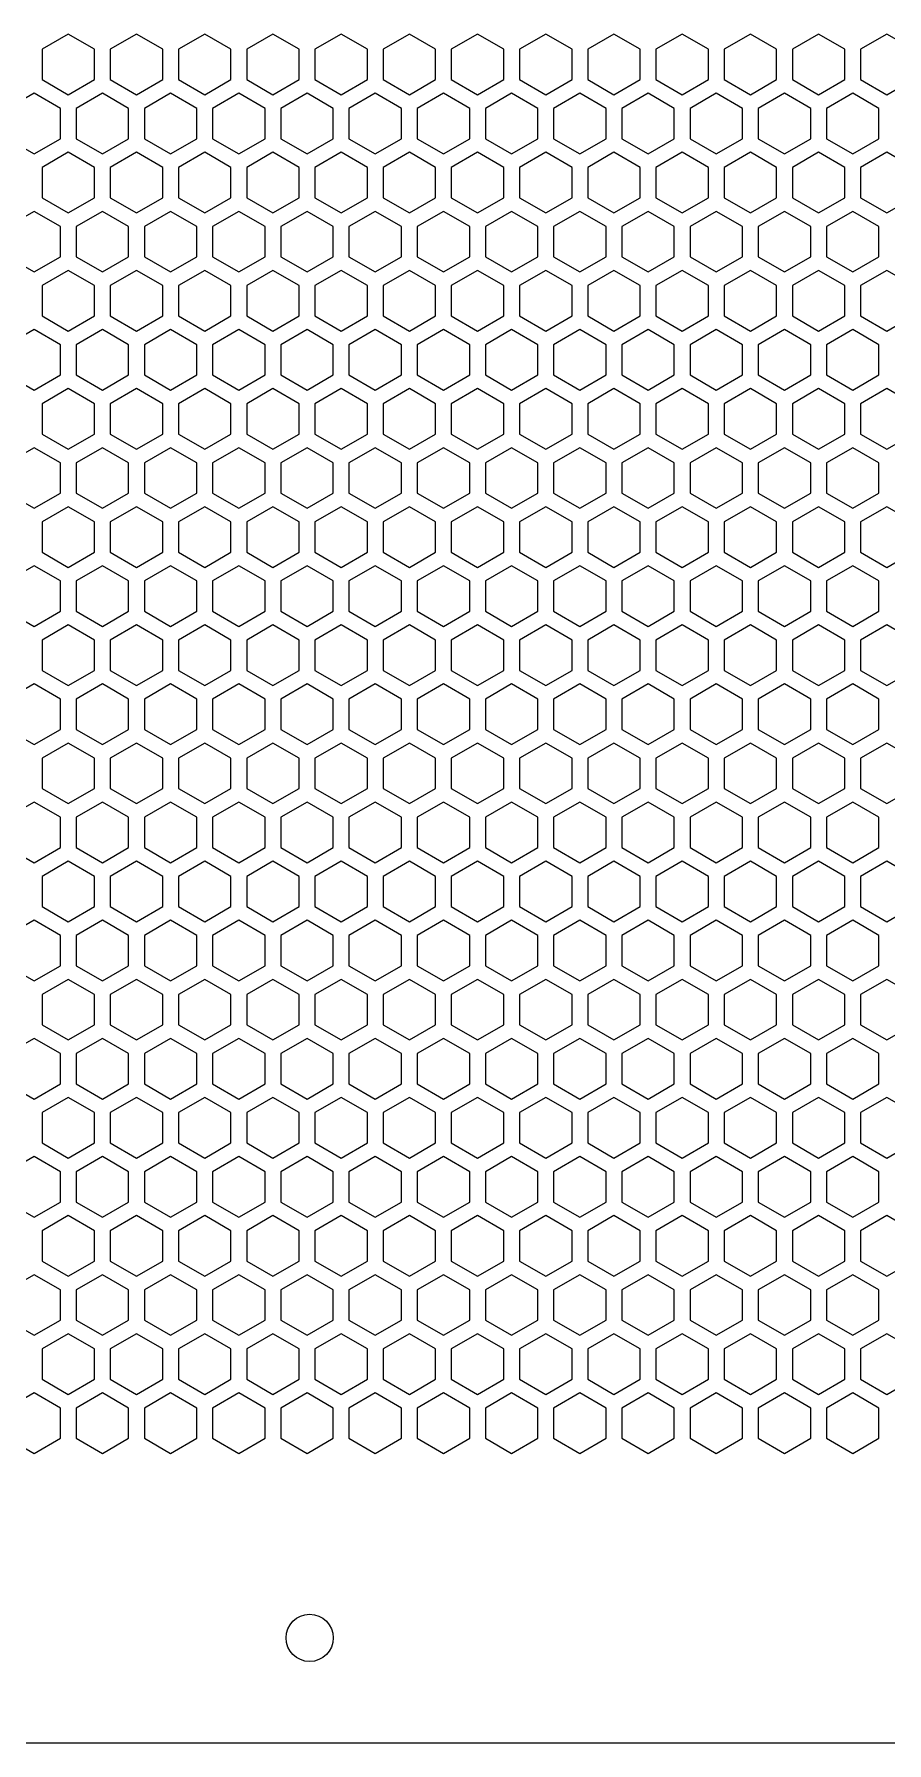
# Model space of a CAD drawing. Header units: millimetres. Extents: x 0 to 430, y 0 to 500.
# Drawn here: x 133.8 to 215, y 0 to 162.8 of the extents above; entities that cross this region are included whole.
import ezdxf

# ---------------------------------------------------------------- set-up
doc = ezdxf.new("R2010")
doc.units = ezdxf.units.MM
doc.layers.add('CUT', color=1, linetype='CONTINUOUS')

msp = doc.modelspace()

# ---------------------------------------------------------------- linework, layer by layer
at = {"layer": 'CUT'}
msp.add_line((0, 0), (430, 0), dxfattribs=at)
for points in [[(139.5, 161.3767), (137, 162.8201), (134.5, 161.3767), (134.5, 158.49), (137, 157.0466), (139.5, 158.49)], [(146, 161.3767), (143.5, 162.8201), (141, 161.3767), (141, 158.49), (143.5, 157.0466), (146, 158.49)], [(152.5, 161.3767), (150, 162.8201), (147.5, 161.3767), (147.5, 158.49), (150, 157.0466), (152.5, 158.49)], [(159, 161.3767), (156.5, 162.8201), (154, 161.3767), (154, 158.49), (156.5, 157.0466), (159, 158.49)], [(165.5, 161.3767), (163, 162.8201), (160.5, 161.3767), (160.5, 158.49), (163, 157.0466), (165.5, 158.49)], [(172, 161.3767), (169.5, 162.8201), (167, 161.3767), (167, 158.49), (169.5, 157.0466), (172, 158.49)], [(178.5, 161.3767), (176, 162.8201), (173.5, 161.3767), (173.5, 158.49), (176, 157.0466), (178.5, 158.49)], [(185, 161.3767), (182.5, 162.8201), (180, 161.3767), (180, 158.49), (182.5, 157.0466), (185, 158.49)], [(191.5, 161.3767), (189, 162.8201), (186.5, 161.3767), (186.5, 158.49), (189, 157.0466), (191.5, 158.49)], [(198, 161.3767), (195.5, 162.8201), (193, 161.3767), (193, 158.49), (195.5, 157.0466), (198, 158.49)], [(204.5, 161.3767), (202, 162.8201), (199.5, 161.3767), (199.5, 158.49), (202, 157.0466), (204.5, 158.49)], [(211, 161.3767), (208.5, 162.8201), (206, 161.3767), (206, 158.49), (208.5, 157.0466), (211, 158.49)], [(217.5, 161.3767), (215, 162.8201), (212.5, 161.3767), (212.5, 158.49), (215, 157.0466), (217.5, 158.49)], [(136.25, 155.7476), (133.75, 157.1909), (131.25, 155.7476), (131.25, 152.8608), (133.75, 151.4174), (136.25, 152.8608)], [(142.75, 155.7476), (140.25, 157.1909), (137.75, 155.7476), (137.75, 152.8608), (140.25, 151.4174), (142.75, 152.8608)], [(149.25, 155.7476), (146.75, 157.1909), (144.25, 155.7476), (144.25, 152.8608), (146.75, 151.4174), (149.25, 152.8608)], [(155.75, 155.7476), (153.25, 157.1909), (150.75, 155.7476), (150.75, 152.8608), (153.25, 151.4174), (155.75, 152.8608)], [(162.25, 155.7476), (159.75, 157.1909), (157.25, 155.7476), (157.25, 152.8608), (159.75, 151.4174), (162.25, 152.8608)], [(168.75, 155.7476), (166.25, 157.1909), (163.75, 155.7476), (163.75, 152.8608), (166.25, 151.4174), (168.75, 152.8608)], [(175.25, 155.7476), (172.75, 157.1909), (170.25, 155.7476), (170.25, 152.8608), (172.75, 151.4174), (175.25, 152.8608)], [(181.75, 155.7476), (179.25, 157.1909), (176.75, 155.7476), (176.75, 152.8608), (179.25, 151.4174), (181.75, 152.8608)], [(188.25, 155.7476), (185.75, 157.1909), (183.25, 155.7476), (183.25, 152.8608), (185.75, 151.4174), (188.25, 152.8608)], [(194.75, 155.7476), (192.25, 157.1909), (189.75, 155.7476), (189.75, 152.8608), (192.25, 151.4174), (194.75, 152.8608)], [(201.25, 155.7476), (198.75, 157.1909), (196.25, 155.7476), (196.25, 152.8608), (198.75, 151.4174), (201.25, 152.8608)], [(207.75, 155.7476), (205.25, 157.1909), (202.75, 155.7476), (202.75, 152.8608), (205.25, 151.4174), (207.75, 152.8608)], [(214.25, 155.7476), (211.75, 157.1909), (209.25, 155.7476), (209.25, 152.8608), (211.75, 151.4174), (214.25, 152.8608)], [(139.5, 150.1184), (137, 151.5618), (134.5, 150.1184), (134.5, 147.2317), (137, 145.7883), (139.5, 147.2317)], [(146, 150.1184), (143.5, 151.5618), (141, 150.1184), (141, 147.2317), (143.5, 145.7883), (146, 147.2317)], [(152.5, 150.1184), (150, 151.5618), (147.5, 150.1184), (147.5, 147.2317), (150, 145.7883), (152.5, 147.2317)], [(159, 150.1184), (156.5, 151.5618), (154, 150.1184), (154, 147.2317), (156.5, 145.7883), (159, 147.2317)], [(165.5, 150.1184), (163, 151.5618), (160.5, 150.1184), (160.5, 147.2317), (163, 145.7883), (165.5, 147.2317)], [(172, 150.1184), (169.5, 151.5618), (167, 150.1184), (167, 147.2317), (169.5, 145.7883), (172, 147.2317)], [(178.5, 150.1184), (176, 151.5618), (173.5, 150.1184), (173.5, 147.2317), (176, 145.7883), (178.5, 147.2317)], [(185, 150.1184), (182.5, 151.5618), (180, 150.1184), (180, 147.2317), (182.5, 145.7883), (185, 147.2317)], [(191.5, 150.1184), (189, 151.5618), (186.5, 150.1184), (186.5, 147.2317), (189, 145.7883), (191.5, 147.2317)], [(198, 150.1184), (195.5, 151.5618), (193, 150.1184), (193, 147.2317), (195.5, 145.7883), (198, 147.2317)], [(204.5, 150.1184), (202, 151.5618), (199.5, 150.1184), (199.5, 147.2317), (202, 145.7883), (204.5, 147.2317)], [(211, 150.1184), (208.5, 151.5618), (206, 150.1184), (206, 147.2317), (208.5, 145.7883), (211, 147.2317)], [(217.5, 150.1184), (215, 151.5618), (212.5, 150.1184), (212.5, 147.2317), (215, 145.7883), (217.5, 147.2317)], [(136.25, 144.4892), (133.75, 145.9326), (131.25, 144.4892), (131.25, 141.6025), (133.75, 140.1591), (136.25, 141.6025)], [(142.75, 144.4892), (140.25, 145.9326), (137.75, 144.4892), (137.75, 141.6025), (140.25, 140.1591), (142.75, 141.6025)], [(149.25, 144.4892), (146.75, 145.9326), (144.25, 144.4892), (144.25, 141.6025), (146.75, 140.1591), (149.25, 141.6025)], [(155.75, 144.4892), (153.25, 145.9326), (150.75, 144.4892), (150.75, 141.6025), (153.25, 140.1591), (155.75, 141.6025)], [(162.25, 144.4892), (159.75, 145.9326), (157.25, 144.4892), (157.25, 141.6025), (159.75, 140.1591), (162.25, 141.6025)], [(168.75, 144.4892), (166.25, 145.9326), (163.75, 144.4892), (163.75, 141.6025), (166.25, 140.1591), (168.75, 141.6025)], [(175.25, 144.4892), (172.75, 145.9326), (170.25, 144.4892), (170.25, 141.6025), (172.75, 140.1591), (175.25, 141.6025)], [(181.75, 144.4892), (179.25, 145.9326), (176.75, 144.4892), (176.75, 141.6025), (179.25, 140.1591), (181.75, 141.6025)], [(188.25, 144.4892), (185.75, 145.9326), (183.25, 144.4892), (183.25, 141.6025), (185.75, 140.1591), (188.25, 141.6025)], [(194.75, 144.4892), (192.25, 145.9326), (189.75, 144.4892), (189.75, 141.6025), (192.25, 140.1591), (194.75, 141.6025)], [(201.25, 144.4892), (198.75, 145.9326), (196.25, 144.4892), (196.25, 141.6025), (198.75, 140.1591), (201.25, 141.6025)], [(207.75, 144.4892), (205.25, 145.9326), (202.75, 144.4892), (202.75, 141.6025), (205.25, 140.1591), (207.75, 141.6025)], [(214.25, 144.4892), (211.75, 145.9326), (209.25, 144.4892), (209.25, 141.6025), (211.75, 140.1591), (214.25, 141.6025)], [(139.5, 138.8601), (137, 140.3034), (134.5, 138.8601), (134.5, 135.9733), (137, 134.5299), (139.5, 135.9733)], [(146, 138.8601), (143.5, 140.3034), (141, 138.8601), (141, 135.9733), (143.5, 134.5299), (146, 135.9733)], [(152.5, 138.8601), (150, 140.3034), (147.5, 138.8601), (147.5, 135.9733), (150, 134.5299), (152.5, 135.9733)], [(159, 138.8601), (156.5, 140.3034), (154, 138.8601), (154, 135.9733), (156.5, 134.5299), (159, 135.9733)], [(165.5, 138.8601), (163, 140.3034), (160.5, 138.8601), (160.5, 135.9733), (163, 134.5299), (165.5, 135.9733)], [(172, 138.8601), (169.5, 140.3034), (167, 138.8601), (167, 135.9733), (169.5, 134.5299), (172, 135.9733)], [(178.5, 138.8601), (176, 140.3034), (173.5, 138.8601), (173.5, 135.9733), (176, 134.5299), (178.5, 135.9733)], [(185, 138.8601), (182.5, 140.3034), (180, 138.8601), (180, 135.9733), (182.5, 134.5299), (185, 135.9733)], [(191.5, 138.8601), (189, 140.3034), (186.5, 138.8601), (186.5, 135.9733), (189, 134.5299), (191.5, 135.9733)], [(198, 138.8601), (195.5, 140.3034), (193, 138.8601), (193, 135.9733), (195.5, 134.5299), (198, 135.9733)], [(204.5, 138.8601), (202, 140.3034), (199.5, 138.8601), (199.5, 135.9733), (202, 134.5299), (204.5, 135.9733)], [(211, 138.8601), (208.5, 140.3034), (206, 138.8601), (206, 135.9733), (208.5, 134.5299), (211, 135.9733)], [(217.5, 138.8601), (215, 140.3034), (212.5, 138.8601), (212.5, 135.9733), (215, 134.5299), (217.5, 135.9733)], [(136.25, 133.2309), (133.75, 134.6743), (131.25, 133.2309), (131.25, 130.3442), (133.75, 128.9008), (136.25, 130.3442)], [(142.75, 133.2309), (140.25, 134.6743), (137.75, 133.2309), (137.75, 130.3442), (140.25, 128.9008), (142.75, 130.3442)], [(149.25, 133.2309), (146.75, 134.6743), (144.25, 133.2309), (144.25, 130.3442), (146.75, 128.9008), (149.25, 130.3442)], [(155.75, 133.2309), (153.25, 134.6743), (150.75, 133.2309), (150.75, 130.3442), (153.25, 128.9008), (155.75, 130.3442)], [(162.25, 133.2309), (159.75, 134.6743), (157.25, 133.2309), (157.25, 130.3442), (159.75, 128.9008), (162.25, 130.3442)], [(168.75, 133.2309), (166.25, 134.6743), (163.75, 133.2309), (163.75, 130.3442), (166.25, 128.9008), (168.75, 130.3442)], [(175.25, 133.2309), (172.75, 134.6743), (170.25, 133.2309), (170.25, 130.3442), (172.75, 128.9008), (175.25, 130.3442)], [(181.75, 133.2309), (179.25, 134.6743), (176.75, 133.2309), (176.75, 130.3442), (179.25, 128.9008), (181.75, 130.3442)], [(188.25, 133.2309), (185.75, 134.6743), (183.25, 133.2309), (183.25, 130.3442), (185.75, 128.9008), (188.25, 130.3442)], [(194.75, 133.2309), (192.25, 134.6743), (189.75, 133.2309), (189.75, 130.3442), (192.25, 128.9008), (194.75, 130.3442)], [(201.25, 133.2309), (198.75, 134.6743), (196.25, 133.2309), (196.25, 130.3442), (198.75, 128.9008), (201.25, 130.3442)], [(207.75, 133.2309), (205.25, 134.6743), (202.75, 133.2309), (202.75, 130.3442), (205.25, 128.9008), (207.75, 130.3442)], [(214.25, 133.2309), (211.75, 134.6743), (209.25, 133.2309), (209.25, 130.3442), (211.75, 128.9008), (214.25, 130.3442)], [(139.5, 127.6017), (137, 129.0451), (134.5, 127.6017), (134.5, 124.715), (137, 123.2716), (139.5, 124.715)], [(146, 127.6017), (143.5, 129.0451), (141, 127.6017), (141, 124.715), (143.5, 123.2716), (146, 124.715)], [(152.5, 127.6017), (150, 129.0451), (147.5, 127.6017), (147.5, 124.715), (150, 123.2716), (152.5, 124.715)], [(159, 127.6017), (156.5, 129.0451), (154, 127.6017), (154, 124.715), (156.5, 123.2716), (159, 124.715)], [(165.5, 127.6017), (163, 129.0451), (160.5, 127.6017), (160.5, 124.715), (163, 123.2716), (165.5, 124.715)], [(172, 127.6017), (169.5, 129.0451), (167, 127.6017), (167, 124.715), (169.5, 123.2716), (172, 124.715)], [(178.5, 127.6017), (176, 129.0451), (173.5, 127.6017), (173.5, 124.715), (176, 123.2716), (178.5, 124.715)], [(185, 127.6017), (182.5, 129.0451), (180, 127.6017), (180, 124.715), (182.5, 123.2716), (185, 124.715)], [(191.5, 127.6017), (189, 129.0451), (186.5, 127.6017), (186.5, 124.715), (189, 123.2716), (191.5, 124.715)], [(198, 127.6017), (195.5, 129.0451), (193, 127.6017), (193, 124.715), (195.5, 123.2716), (198, 124.715)], [(204.5, 127.6017), (202, 129.0451), (199.5, 127.6017), (199.5, 124.715), (202, 123.2716), (204.5, 124.715)], [(211, 127.6017), (208.5, 129.0451), (206, 127.6017), (206, 124.715), (208.5, 123.2716), (211, 124.715)], [(217.5, 127.6017), (215, 129.0451), (212.5, 127.6017), (212.5, 124.715), (215, 123.2716), (217.5, 124.715)], [(136.25, 121.9726), (133.75, 123.416), (131.25, 121.9726), (131.25, 119.0858), (133.75, 117.6425), (136.25, 119.0858)], [(142.75, 121.9726), (140.25, 123.416), (137.75, 121.9726), (137.75, 119.0858), (140.25, 117.6425), (142.75, 119.0858)], [(149.25, 121.9726), (146.75, 123.416), (144.25, 121.9726), (144.25, 119.0858), (146.75, 117.6425), (149.25, 119.0858)], [(155.75, 121.9726), (153.25, 123.416), (150.75, 121.9726), (150.75, 119.0858), (153.25, 117.6425), (155.75, 119.0858)], [(162.25, 121.9726), (159.75, 123.416), (157.25, 121.9726), (157.25, 119.0858), (159.75, 117.6425), (162.25, 119.0858)], [(168.75, 121.9726), (166.25, 123.416), (163.75, 121.9726), (163.75, 119.0858), (166.25, 117.6425), (168.75, 119.0858)], [(175.25, 121.9726), (172.75, 123.416), (170.25, 121.9726), (170.25, 119.0858), (172.75, 117.6425), (175.25, 119.0858)], [(181.75, 121.9726), (179.25, 123.416), (176.75, 121.9726), (176.75, 119.0858), (179.25, 117.6425), (181.75, 119.0858)], [(188.25, 121.9726), (185.75, 123.416), (183.25, 121.9726), (183.25, 119.0858), (185.75, 117.6425), (188.25, 119.0858)], [(194.75, 121.9726), (192.25, 123.416), (189.75, 121.9726), (189.75, 119.0858), (192.25, 117.6425), (194.75, 119.0858)], [(201.25, 121.9726), (198.75, 123.416), (196.25, 121.9726), (196.25, 119.0858), (198.75, 117.6425), (201.25, 119.0858)], [(207.75, 121.9726), (205.25, 123.416), (202.75, 121.9726), (202.75, 119.0858), (205.25, 117.6425), (207.75, 119.0858)], [(214.25, 121.9726), (211.75, 123.416), (209.25, 121.9726), (209.25, 119.0858), (211.75, 117.6425), (214.25, 119.0858)], [(139.5, 116.3434), (137, 117.7868), (134.5, 116.3434), (134.5, 113.4567), (137, 112.0133), (139.5, 113.4567)], [(146, 116.3434), (143.5, 117.7868), (141, 116.3434), (141, 113.4567), (143.5, 112.0133), (146, 113.4567)], [(152.5, 116.3434), (150, 117.7868), (147.5, 116.3434), (147.5, 113.4567), (150, 112.0133), (152.5, 113.4567)], [(159, 116.3434), (156.5, 117.7868), (154, 116.3434), (154, 113.4567), (156.5, 112.0133), (159, 113.4567)], [(165.5, 116.3434), (163, 117.7868), (160.5, 116.3434), (160.5, 113.4567), (163, 112.0133), (165.5, 113.4567)], [(172, 116.3434), (169.5, 117.7868), (167, 116.3434), (167, 113.4567), (169.5, 112.0133), (172, 113.4567)], [(178.5, 116.3434), (176, 117.7868), (173.5, 116.3434), (173.5, 113.4567), (176, 112.0133), (178.5, 113.4567)], [(185, 116.3434), (182.5, 117.7868), (180, 116.3434), (180, 113.4567), (182.5, 112.0133), (185, 113.4567)], [(191.5, 116.3434), (189, 117.7868), (186.5, 116.3434), (186.5, 113.4567), (189, 112.0133), (191.5, 113.4567)], [(198, 116.3434), (195.5, 117.7868), (193, 116.3434), (193, 113.4567), (195.5, 112.0133), (198, 113.4567)], [(204.5, 116.3434), (202, 117.7868), (199.5, 116.3434), (199.5, 113.4567), (202, 112.0133), (204.5, 113.4567)], [(211, 116.3434), (208.5, 117.7868), (206, 116.3434), (206, 113.4567), (208.5, 112.0133), (211, 113.4567)], [(217.5, 116.3434), (215, 117.7868), (212.5, 116.3434), (212.5, 113.4567), (215, 112.0133), (217.5, 113.4567)], [(136.25, 110.7142), (133.75, 112.1576), (131.25, 110.7142), (131.25, 107.8275), (133.75, 106.3841), (136.25, 107.8275)], [(142.75, 110.7142), (140.25, 112.1576), (137.75, 110.7142), (137.75, 107.8275), (140.25, 106.3841), (142.75, 107.8275)], [(149.25, 110.7142), (146.75, 112.1576), (144.25, 110.7142), (144.25, 107.8275), (146.75, 106.3841), (149.25, 107.8275)], [(155.75, 110.7142), (153.25, 112.1576), (150.75, 110.7142), (150.75, 107.8275), (153.25, 106.3841), (155.75, 107.8275)], [(162.25, 110.7142), (159.75, 112.1576), (157.25, 110.7142), (157.25, 107.8275), (159.75, 106.3841), (162.25, 107.8275)], [(168.75, 110.7142), (166.25, 112.1576), (163.75, 110.7142), (163.75, 107.8275), (166.25, 106.3841), (168.75, 107.8275)], [(175.25, 110.7142), (172.75, 112.1576), (170.25, 110.7142), (170.25, 107.8275), (172.75, 106.3841), (175.25, 107.8275)], [(181.75, 110.7142), (179.25, 112.1576), (176.75, 110.7142), (176.75, 107.8275), (179.25, 106.3841), (181.75, 107.8275)], [(188.25, 110.7142), (185.75, 112.1576), (183.25, 110.7142), (183.25, 107.8275), (185.75, 106.3841), (188.25, 107.8275)], [(194.75, 110.7142), (192.25, 112.1576), (189.75, 110.7142), (189.75, 107.8275), (192.25, 106.3841), (194.75, 107.8275)], [(201.25, 110.7142), (198.75, 112.1576), (196.25, 110.7142), (196.25, 107.8275), (198.75, 106.3841), (201.25, 107.8275)], [(207.75, 110.7142), (205.25, 112.1576), (202.75, 110.7142), (202.75, 107.8275), (205.25, 106.3841), (207.75, 107.8275)], [(214.25, 110.7142), (211.75, 112.1576), (209.25, 110.7142), (209.25, 107.8275), (211.75, 106.3841), (214.25, 107.8275)], [(139.5, 105.0851), (137, 106.5285), (134.5, 105.0851), (134.5, 102.1983), (137, 100.755), (139.5, 102.1983)], [(146, 105.0851), (143.5, 106.5285), (141, 105.0851), (141, 102.1983), (143.5, 100.755), (146, 102.1983)], [(152.5, 105.0851), (150, 106.5285), (147.5, 105.0851), (147.5, 102.1983), (150, 100.755), (152.5, 102.1983)], [(159, 105.0851), (156.5, 106.5285), (154, 105.0851), (154, 102.1983), (156.5, 100.755), (159, 102.1983)], [(165.5, 105.0851), (163, 106.5285), (160.5, 105.0851), (160.5, 102.1983), (163, 100.755), (165.5, 102.1983)], [(172, 105.0851), (169.5, 106.5285), (167, 105.0851), (167, 102.1983), (169.5, 100.755), (172, 102.1983)], [(178.5, 105.0851), (176, 106.5285), (173.5, 105.0851), (173.5, 102.1983), (176, 100.755), (178.5, 102.1983)], [(185, 105.0851), (182.5, 106.5285), (180, 105.0851), (180, 102.1983), (182.5, 100.755), (185, 102.1983)], [(191.5, 105.0851), (189, 106.5285), (186.5, 105.0851), (186.5, 102.1983), (189, 100.755), (191.5, 102.1983)], [(198, 105.0851), (195.5, 106.5285), (193, 105.0851), (193, 102.1983), (195.5, 100.755), (198, 102.1983)], [(204.5, 105.0851), (202, 106.5285), (199.5, 105.0851), (199.5, 102.1983), (202, 100.755), (204.5, 102.1983)], [(211, 105.0851), (208.5, 106.5285), (206, 105.0851), (206, 102.1983), (208.5, 100.755), (211, 102.1983)], [(217.5, 105.0851), (215, 106.5285), (212.5, 105.0851), (212.5, 102.1983), (215, 100.755), (217.5, 102.1983)], [(136.25, 99.4559), (133.75, 100.8993), (131.25, 99.4559), (131.25, 96.5692), (133.75, 95.1258), (136.25, 96.5692)], [(142.75, 99.4559), (140.25, 100.8993), (137.75, 99.4559), (137.75, 96.5692), (140.25, 95.1258), (142.75, 96.5692)], [(149.25, 99.4559), (146.75, 100.8993), (144.25, 99.4559), (144.25, 96.5692), (146.75, 95.1258), (149.25, 96.5692)], [(155.75, 99.4559), (153.25, 100.8993), (150.75, 99.4559), (150.75, 96.5692), (153.25, 95.1258), (155.75, 96.5692)], [(162.25, 99.4559), (159.75, 100.8993), (157.25, 99.4559), (157.25, 96.5692), (159.75, 95.1258), (162.25, 96.5692)], [(168.75, 99.4559), (166.25, 100.8993), (163.75, 99.4559), (163.75, 96.5692), (166.25, 95.1258), (168.75, 96.5692)], [(175.25, 99.4559), (172.75, 100.8993), (170.25, 99.4559), (170.25, 96.5692), (172.75, 95.1258), (175.25, 96.5692)], [(181.75, 99.4559), (179.25, 100.8993), (176.75, 99.4559), (176.75, 96.5692), (179.25, 95.1258), (181.75, 96.5692)], [(188.25, 99.4559), (185.75, 100.8993), (183.25, 99.4559), (183.25, 96.5692), (185.75, 95.1258), (188.25, 96.5692)], [(194.75, 99.4559), (192.25, 100.8993), (189.75, 99.4559), (189.75, 96.5692), (192.25, 95.1258), (194.75, 96.5692)], [(201.25, 99.4559), (198.75, 100.8993), (196.25, 99.4559), (196.25, 96.5692), (198.75, 95.1258), (201.25, 96.5692)], [(207.75, 99.4559), (205.25, 100.8993), (202.75, 99.4559), (202.75, 96.5692), (205.25, 95.1258), (207.75, 96.5692)], [(214.25, 99.4559), (211.75, 100.8993), (209.25, 99.4559), (209.25, 96.5692), (211.75, 95.1258), (214.25, 96.5692)], [(139.5, 93.8268), (137, 95.2701), (134.5, 93.8268), (134.5, 90.94), (137, 89.4966), (139.5, 90.94)], [(146, 93.8268), (143.5, 95.2701), (141, 93.8268), (141, 90.94), (143.5, 89.4966), (146, 90.94)], [(152.5, 93.8268), (150, 95.2701), (147.5, 93.8268), (147.5, 90.94), (150, 89.4966), (152.5, 90.94)], [(159, 93.8268), (156.5, 95.2701), (154, 93.8268), (154, 90.94), (156.5, 89.4966), (159, 90.94)], [(165.5, 93.8268), (163, 95.2701), (160.5, 93.8268), (160.5, 90.94), (163, 89.4966), (165.5, 90.94)], [(172, 93.8268), (169.5, 95.2701), (167, 93.8268), (167, 90.94), (169.5, 89.4966), (172, 90.94)], [(178.5, 93.8268), (176, 95.2701), (173.5, 93.8268), (173.5, 90.94), (176, 89.4966), (178.5, 90.94)], [(185, 93.8268), (182.5, 95.2701), (180, 93.8268), (180, 90.94), (182.5, 89.4966), (185, 90.94)], [(191.5, 93.8268), (189, 95.2701), (186.5, 93.8268), (186.5, 90.94), (189, 89.4966), (191.5, 90.94)], [(198, 93.8268), (195.5, 95.2701), (193, 93.8268), (193, 90.94), (195.5, 89.4966), (198, 90.94)], [(204.5, 93.8268), (202, 95.2701), (199.5, 93.8268), (199.5, 90.94), (202, 89.4966), (204.5, 90.94)], [(211, 93.8268), (208.5, 95.2701), (206, 93.8268), (206, 90.94), (208.5, 89.4966), (211, 90.94)], [(217.5, 93.8268), (215, 95.2701), (212.5, 93.8268), (212.5, 90.94), (215, 89.4966), (217.5, 90.94)], [(136.25, 88.1976), (133.75, 89.641), (131.25, 88.1976), (131.25, 85.3108), (133.75, 83.8675), (136.25, 85.3108)], [(142.75, 88.1976), (140.25, 89.641), (137.75, 88.1976), (137.75, 85.3108), (140.25, 83.8675), (142.75, 85.3108)], [(149.25, 88.1976), (146.75, 89.641), (144.25, 88.1976), (144.25, 85.3108), (146.75, 83.8675), (149.25, 85.3108)], [(155.75, 88.1976), (153.25, 89.641), (150.75, 88.1976), (150.75, 85.3108), (153.25, 83.8675), (155.75, 85.3108)], [(162.25, 88.1976), (159.75, 89.641), (157.25, 88.1976), (157.25, 85.3108), (159.75, 83.8675), (162.25, 85.3108)], [(168.75, 88.1976), (166.25, 89.641), (163.75, 88.1976), (163.75, 85.3108), (166.25, 83.8675), (168.75, 85.3108)], [(175.25, 88.1976), (172.75, 89.641), (170.25, 88.1976), (170.25, 85.3108), (172.75, 83.8675), (175.25, 85.3108)], [(181.75, 88.1976), (179.25, 89.641), (176.75, 88.1976), (176.75, 85.3108), (179.25, 83.8675), (181.75, 85.3108)], [(188.25, 88.1976), (185.75, 89.641), (183.25, 88.1976), (183.25, 85.3108), (185.75, 83.8675), (188.25, 85.3108)], [(194.75, 88.1976), (192.25, 89.641), (189.75, 88.1976), (189.75, 85.3108), (192.25, 83.8675), (194.75, 85.3108)], [(201.25, 88.1976), (198.75, 89.641), (196.25, 88.1976), (196.25, 85.3108), (198.75, 83.8675), (201.25, 85.3108)], [(207.75, 88.1976), (205.25, 89.641), (202.75, 88.1976), (202.75, 85.3108), (205.25, 83.8675), (207.75, 85.3108)], [(214.25, 88.1976), (211.75, 89.641), (209.25, 88.1976), (209.25, 85.3108), (211.75, 83.8675), (214.25, 85.3108)], [(139.5, 82.5684), (137, 84.0118), (134.5, 82.5684), (134.5, 79.6817), (137, 78.2383), (139.5, 79.6817)], [(146, 82.5684), (143.5, 84.0118), (141, 82.5684), (141, 79.6817), (143.5, 78.2383), (146, 79.6817)], [(152.5, 82.5684), (150, 84.0118), (147.5, 82.5684), (147.5, 79.6817), (150, 78.2383), (152.5, 79.6817)], [(159, 82.5684), (156.5, 84.0118), (154, 82.5684), (154, 79.6817), (156.5, 78.2383), (159, 79.6817)], [(165.5, 82.5684), (163, 84.0118), (160.5, 82.5684), (160.5, 79.6817), (163, 78.2383), (165.5, 79.6817)], [(172, 82.5684), (169.5, 84.0118), (167, 82.5684), (167, 79.6817), (169.5, 78.2383), (172, 79.6817)], [(178.5, 82.5684), (176, 84.0118), (173.5, 82.5684), (173.5, 79.6817), (176, 78.2383), (178.5, 79.6817)], [(185, 82.5684), (182.5, 84.0118), (180, 82.5684), (180, 79.6817), (182.5, 78.2383), (185, 79.6817)], [(191.5, 82.5684), (189, 84.0118), (186.5, 82.5684), (186.5, 79.6817), (189, 78.2383), (191.5, 79.6817)], [(198, 82.5684), (195.5, 84.0118), (193, 82.5684), (193, 79.6817), (195.5, 78.2383), (198, 79.6817)], [(204.5, 82.5684), (202, 84.0118), (199.5, 82.5684), (199.5, 79.6817), (202, 78.2383), (204.5, 79.6817)], [(211, 82.5684), (208.5, 84.0118), (206, 82.5684), (206, 79.6817), (208.5, 78.2383), (211, 79.6817)], [(217.5, 82.5684), (215, 84.0118), (212.5, 82.5684), (212.5, 79.6817), (215, 78.2383), (217.5, 79.6817)], [(136.25, 76.9393), (133.75, 78.3826), (131.25, 76.9393), (131.25, 74.0525), (133.75, 72.6091), (136.25, 74.0525)], [(142.75, 76.9393), (140.25, 78.3826), (137.75, 76.9393), (137.75, 74.0525), (140.25, 72.6091), (142.75, 74.0525)], [(149.25, 76.9393), (146.75, 78.3826), (144.25, 76.9393), (144.25, 74.0525), (146.75, 72.6091), (149.25, 74.0525)], [(155.75, 76.9393), (153.25, 78.3826), (150.75, 76.9393), (150.75, 74.0525), (153.25, 72.6091), (155.75, 74.0525)], [(162.25, 76.9393), (159.75, 78.3826), (157.25, 76.9393), (157.25, 74.0525), (159.75, 72.6091), (162.25, 74.0525)], [(168.75, 76.9393), (166.25, 78.3826), (163.75, 76.9393), (163.75, 74.0525), (166.25, 72.6091), (168.75, 74.0525)], [(175.25, 76.9393), (172.75, 78.3826), (170.25, 76.9393), (170.25, 74.0525), (172.75, 72.6091), (175.25, 74.0525)], [(181.75, 76.9393), (179.25, 78.3826), (176.75, 76.9393), (176.75, 74.0525), (179.25, 72.6091), (181.75, 74.0525)], [(188.25, 76.9393), (185.75, 78.3826), (183.25, 76.9393), (183.25, 74.0525), (185.75, 72.6091), (188.25, 74.0525)], [(194.75, 76.9393), (192.25, 78.3826), (189.75, 76.9393), (189.75, 74.0525), (192.25, 72.6091), (194.75, 74.0525)], [(201.25, 76.9393), (198.75, 78.3826), (196.25, 76.9393), (196.25, 74.0525), (198.75, 72.6091), (201.25, 74.0525)], [(207.75, 76.9393), (205.25, 78.3826), (202.75, 76.9393), (202.75, 74.0525), (205.25, 72.6091), (207.75, 74.0525)], [(214.25, 76.9393), (211.75, 78.3826), (209.25, 76.9393), (209.25, 74.0525), (211.75, 72.6091), (214.25, 74.0525)], [(139.5, 71.3101), (137, 72.7535), (134.5, 71.3101), (134.5, 68.4233), (137, 66.98), (139.5, 68.4233)], [(146, 71.3101), (143.5, 72.7535), (141, 71.3101), (141, 68.4233), (143.5, 66.98), (146, 68.4233)], [(152.5, 71.3101), (150, 72.7535), (147.5, 71.3101), (147.5, 68.4233), (150, 66.98), (152.5, 68.4233)], [(159, 71.3101), (156.5, 72.7535), (154, 71.3101), (154, 68.4233), (156.5, 66.98), (159, 68.4233)], [(165.5, 71.3101), (163, 72.7535), (160.5, 71.3101), (160.5, 68.4233), (163, 66.98), (165.5, 68.4233)], [(172, 71.3101), (169.5, 72.7535), (167, 71.3101), (167, 68.4233), (169.5, 66.98), (172, 68.4233)], [(178.5, 71.3101), (176, 72.7535), (173.5, 71.3101), (173.5, 68.4233), (176, 66.98), (178.5, 68.4233)], [(185, 71.3101), (182.5, 72.7535), (180, 71.3101), (180, 68.4233), (182.5, 66.98), (185, 68.4233)], [(191.5, 71.3101), (189, 72.7535), (186.5, 71.3101), (186.5, 68.4233), (189, 66.98), (191.5, 68.4233)], [(198, 71.3101), (195.5, 72.7535), (193, 71.3101), (193, 68.4233), (195.5, 66.98), (198, 68.4233)], [(204.5, 71.3101), (202, 72.7535), (199.5, 71.3101), (199.5, 68.4233), (202, 66.98), (204.5, 68.4233)], [(211, 71.3101), (208.5, 72.7535), (206, 71.3101), (206, 68.4233), (208.5, 66.98), (211, 68.4233)], [(217.5, 71.3101), (215, 72.7535), (212.5, 71.3101), (212.5, 68.4233), (215, 66.98), (217.5, 68.4233)], [(136.25, 65.6809), (133.75, 67.1243), (131.25, 65.6809), (131.25, 62.7942), (133.75, 61.3508), (136.25, 62.7942)], [(142.75, 65.6809), (140.25, 67.1243), (137.75, 65.6809), (137.75, 62.7942), (140.25, 61.3508), (142.75, 62.7942)], [(149.25, 65.6809), (146.75, 67.1243), (144.25, 65.6809), (144.25, 62.7942), (146.75, 61.3508), (149.25, 62.7942)], [(155.75, 65.6809), (153.25, 67.1243), (150.75, 65.6809), (150.75, 62.7942), (153.25, 61.3508), (155.75, 62.7942)], [(162.25, 65.6809), (159.75, 67.1243), (157.25, 65.6809), (157.25, 62.7942), (159.75, 61.3508), (162.25, 62.7942)], [(168.75, 65.6809), (166.25, 67.1243), (163.75, 65.6809), (163.75, 62.7942), (166.25, 61.3508), (168.75, 62.7942)], [(175.25, 65.6809), (172.75, 67.1243), (170.25, 65.6809), (170.25, 62.7942), (172.75, 61.3508), (175.25, 62.7942)], [(181.75, 65.6809), (179.25, 67.1243), (176.75, 65.6809), (176.75, 62.7942), (179.25, 61.3508), (181.75, 62.7942)], [(188.25, 65.6809), (185.75, 67.1243), (183.25, 65.6809), (183.25, 62.7942), (185.75, 61.3508), (188.25, 62.7942)], [(194.75, 65.6809), (192.25, 67.1243), (189.75, 65.6809), (189.75, 62.7942), (192.25, 61.3508), (194.75, 62.7942)], [(201.25, 65.6809), (198.75, 67.1243), (196.25, 65.6809), (196.25, 62.7942), (198.75, 61.3508), (201.25, 62.7942)], [(207.75, 65.6809), (205.25, 67.1243), (202.75, 65.6809), (202.75, 62.7942), (205.25, 61.3508), (207.75, 62.7942)], [(214.25, 65.6809), (211.75, 67.1243), (209.25, 65.6809), (209.25, 62.7942), (211.75, 61.3508), (214.25, 62.7942)], [(139.5, 60.0518), (137, 61.4951), (134.5, 60.0518), (134.5, 57.165), (137, 55.7216), (139.5, 57.165)], [(146, 60.0518), (143.5, 61.4951), (141, 60.0518), (141, 57.165), (143.5, 55.7216), (146, 57.165)], [(152.5, 60.0518), (150, 61.4951), (147.5, 60.0518), (147.5, 57.165), (150, 55.7216), (152.5, 57.165)], [(159, 60.0518), (156.5, 61.4951), (154, 60.0518), (154, 57.165), (156.5, 55.7216), (159, 57.165)], [(165.5, 60.0518), (163, 61.4951), (160.5, 60.0518), (160.5, 57.165), (163, 55.7216), (165.5, 57.165)], [(172, 60.0518), (169.5, 61.4951), (167, 60.0518), (167, 57.165), (169.5, 55.7216), (172, 57.165)], [(178.5, 60.0518), (176, 61.4951), (173.5, 60.0518), (173.5, 57.165), (176, 55.7216), (178.5, 57.165)], [(185, 60.0518), (182.5, 61.4951), (180, 60.0518), (180, 57.165), (182.5, 55.7216), (185, 57.165)], [(191.5, 60.0518), (189, 61.4951), (186.5, 60.0518), (186.5, 57.165), (189, 55.7216), (191.5, 57.165)], [(198, 60.0518), (195.5, 61.4951), (193, 60.0518), (193, 57.165), (195.5, 55.7216), (198, 57.165)], [(204.5, 60.0518), (202, 61.4951), (199.5, 60.0518), (199.5, 57.165), (202, 55.7216), (204.5, 57.165)], [(211, 60.0518), (208.5, 61.4951), (206, 60.0518), (206, 57.165), (208.5, 55.7216), (211, 57.165)], [(217.5, 60.0518), (215, 61.4951), (212.5, 60.0518), (212.5, 57.165), (215, 55.7216), (217.5, 57.165)], [(136.25, 54.4226), (133.75, 55.866), (131.25, 54.4226), (131.25, 51.5358), (133.75, 50.0925), (136.25, 51.5358)], [(142.75, 54.4226), (140.25, 55.866), (137.75, 54.4226), (137.75, 51.5358), (140.25, 50.0925), (142.75, 51.5358)], [(149.25, 54.4226), (146.75, 55.866), (144.25, 54.4226), (144.25, 51.5358), (146.75, 50.0925), (149.25, 51.5358)], [(155.75, 54.4226), (153.25, 55.866), (150.75, 54.4226), (150.75, 51.5358), (153.25, 50.0925), (155.75, 51.5358)], [(162.25, 54.4226), (159.75, 55.866), (157.25, 54.4226), (157.25, 51.5358), (159.75, 50.0925), (162.25, 51.5358)], [(168.75, 54.4226), (166.25, 55.866), (163.75, 54.4226), (163.75, 51.5358), (166.25, 50.0925), (168.75, 51.5358)], [(175.25, 54.4226), (172.75, 55.866), (170.25, 54.4226), (170.25, 51.5358), (172.75, 50.0925), (175.25, 51.5358)], [(181.75, 54.4226), (179.25, 55.866), (176.75, 54.4226), (176.75, 51.5358), (179.25, 50.0925), (181.75, 51.5358)], [(188.25, 54.4226), (185.75, 55.866), (183.25, 54.4226), (183.25, 51.5358), (185.75, 50.0925), (188.25, 51.5358)], [(194.75, 54.4226), (192.25, 55.866), (189.75, 54.4226), (189.75, 51.5358), (192.25, 50.0925), (194.75, 51.5358)], [(201.25, 54.4226), (198.75, 55.866), (196.25, 54.4226), (196.25, 51.5358), (198.75, 50.0925), (201.25, 51.5358)], [(207.75, 54.4226), (205.25, 55.866), (202.75, 54.4226), (202.75, 51.5358), (205.25, 50.0925), (207.75, 51.5358)], [(214.25, 54.4226), (211.75, 55.866), (209.25, 54.4226), (209.25, 51.5358), (211.75, 50.0925), (214.25, 51.5358)], [(139.5, 48.7934), (137, 50.2368), (134.5, 48.7934), (134.5, 45.9067), (137, 44.4633), (139.5, 45.9067)], [(146, 48.7934), (143.5, 50.2368), (141, 48.7934), (141, 45.9067), (143.5, 44.4633), (146, 45.9067)], [(152.5, 48.7934), (150, 50.2368), (147.5, 48.7934), (147.5, 45.9067), (150, 44.4633), (152.5, 45.9067)], [(159, 48.7934), (156.5, 50.2368), (154, 48.7934), (154, 45.9067), (156.5, 44.4633), (159, 45.9067)], [(165.5, 48.7934), (163, 50.2368), (160.5, 48.7934), (160.5, 45.9067), (163, 44.4633), (165.5, 45.9067)], [(172, 48.7934), (169.5, 50.2368), (167, 48.7934), (167, 45.9067), (169.5, 44.4633), (172, 45.9067)], [(178.5, 48.7934), (176, 50.2368), (173.5, 48.7934), (173.5, 45.9067), (176, 44.4633), (178.5, 45.9067)], [(185, 48.7934), (182.5, 50.2368), (180, 48.7934), (180, 45.9067), (182.5, 44.4633), (185, 45.9067)], [(191.5, 48.7934), (189, 50.2368), (186.5, 48.7934), (186.5, 45.9067), (189, 44.4633), (191.5, 45.9067)], [(198, 48.7934), (195.5, 50.2368), (193, 48.7934), (193, 45.9067), (195.5, 44.4633), (198, 45.9067)], [(204.5, 48.7934), (202, 50.2368), (199.5, 48.7934), (199.5, 45.9067), (202, 44.4633), (204.5, 45.9067)], [(211, 48.7934), (208.5, 50.2368), (206, 48.7934), (206, 45.9067), (208.5, 44.4633), (211, 45.9067)], [(217.5, 48.7934), (215, 50.2368), (212.5, 48.7934), (212.5, 45.9067), (215, 44.4633), (217.5, 45.9067)], [(136.25, 43.1643), (133.75, 44.6076), (131.25, 43.1643), (131.25, 40.2775), (133.75, 38.8341), (136.25, 40.2775)], [(142.75, 43.1643), (140.25, 44.6076), (137.75, 43.1643), (137.75, 40.2775), (140.25, 38.8341), (142.75, 40.2775)], [(149.25, 43.1643), (146.75, 44.6076), (144.25, 43.1643), (144.25, 40.2775), (146.75, 38.8341), (149.25, 40.2775)], [(155.75, 43.1643), (153.25, 44.6076), (150.75, 43.1643), (150.75, 40.2775), (153.25, 38.8341), (155.75, 40.2775)], [(162.25, 43.1643), (159.75, 44.6076), (157.25, 43.1643), (157.25, 40.2775), (159.75, 38.8341), (162.25, 40.2775)], [(168.75, 43.1643), (166.25, 44.6076), (163.75, 43.1643), (163.75, 40.2775), (166.25, 38.8341), (168.75, 40.2775)], [(175.25, 43.1643), (172.75, 44.6076), (170.25, 43.1643), (170.25, 40.2775), (172.75, 38.8341), (175.25, 40.2775)], [(181.75, 43.1643), (179.25, 44.6076), (176.75, 43.1643), (176.75, 40.2775), (179.25, 38.8341), (181.75, 40.2775)], [(188.25, 43.1643), (185.75, 44.6076), (183.25, 43.1643), (183.25, 40.2775), (185.75, 38.8341), (188.25, 40.2775)], [(194.75, 43.1643), (192.25, 44.6076), (189.75, 43.1643), (189.75, 40.2775), (192.25, 38.8341), (194.75, 40.2775)], [(201.25, 43.1643), (198.75, 44.6076), (196.25, 43.1643), (196.25, 40.2775), (198.75, 38.8341), (201.25, 40.2775)], [(207.75, 43.1643), (205.25, 44.6076), (202.75, 43.1643), (202.75, 40.2775), (205.25, 38.8341), (207.75, 40.2775)], [(214.25, 43.1643), (211.75, 44.6076), (209.25, 43.1643), (209.25, 40.2775), (211.75, 38.8341), (214.25, 40.2775)], [(139.5, 37.5351), (137, 38.9785), (134.5, 37.5351), (134.5, 34.6483), (137, 33.205), (139.5, 34.6483)], [(146, 37.5351), (143.5, 38.9785), (141, 37.5351), (141, 34.6483), (143.5, 33.205), (146, 34.6483)], [(152.5, 37.5351), (150, 38.9785), (147.5, 37.5351), (147.5, 34.6483), (150, 33.205), (152.5, 34.6483)], [(159, 37.5351), (156.5, 38.9785), (154, 37.5351), (154, 34.6483), (156.5, 33.205), (159, 34.6483)], [(165.5, 37.5351), (163, 38.9785), (160.5, 37.5351), (160.5, 34.6483), (163, 33.205), (165.5, 34.6483)], [(172, 37.5351), (169.5, 38.9785), (167, 37.5351), (167, 34.6483), (169.5, 33.205), (172, 34.6483)], [(178.5, 37.5351), (176, 38.9785), (173.5, 37.5351), (173.5, 34.6483), (176, 33.205), (178.5, 34.6483)], [(185, 37.5351), (182.5, 38.9785), (180, 37.5351), (180, 34.6483), (182.5, 33.205), (185, 34.6483)], [(191.5, 37.5351), (189, 38.9785), (186.5, 37.5351), (186.5, 34.6483), (189, 33.205), (191.5, 34.6483)], [(198, 37.5351), (195.5, 38.9785), (193, 37.5351), (193, 34.6483), (195.5, 33.205), (198, 34.6483)], [(204.5, 37.5351), (202, 38.9785), (199.5, 37.5351), (199.5, 34.6483), (202, 33.205), (204.5, 34.6483)], [(211, 37.5351), (208.5, 38.9785), (206, 37.5351), (206, 34.6483), (208.5, 33.205), (211, 34.6483)], [(217.5, 37.5351), (215, 38.9785), (212.5, 37.5351), (212.5, 34.6483), (215, 33.205), (217.5, 34.6483)], [(136.25, 31.9059), (133.75, 33.3493), (131.25, 31.9059), (131.25, 29.0192), (133.75, 27.5758), (136.25, 29.0192)], [(142.75, 31.9059), (140.25, 33.3493), (137.75, 31.9059), (137.75, 29.0192), (140.25, 27.5758), (142.75, 29.0192)], [(149.25, 31.9059), (146.75, 33.3493), (144.25, 31.9059), (144.25, 29.0192), (146.75, 27.5758), (149.25, 29.0192)], [(155.75, 31.9059), (153.25, 33.3493), (150.75, 31.9059), (150.75, 29.0192), (153.25, 27.5758), (155.75, 29.0192)], [(162.25, 31.9059), (159.75, 33.3493), (157.25, 31.9059), (157.25, 29.0192), (159.75, 27.5758), (162.25, 29.0192)], [(168.75, 31.9059), (166.25, 33.3493), (163.75, 31.9059), (163.75, 29.0192), (166.25, 27.5758), (168.75, 29.0192)], [(175.25, 31.9059), (172.75, 33.3493), (170.25, 31.9059), (170.25, 29.0192), (172.75, 27.5758), (175.25, 29.0192)], [(181.75, 31.9059), (179.25, 33.3493), (176.75, 31.9059), (176.75, 29.0192), (179.25, 27.5758), (181.75, 29.0192)], [(188.25, 31.9059), (185.75, 33.3493), (183.25, 31.9059), (183.25, 29.0192), (185.75, 27.5758), (188.25, 29.0192)], [(194.75, 31.9059), (192.25, 33.3493), (189.75, 31.9059), (189.75, 29.0192), (192.25, 27.5758), (194.75, 29.0192)], [(201.25, 31.9059), (198.75, 33.3493), (196.25, 31.9059), (196.25, 29.0192), (198.75, 27.5758), (201.25, 29.0192)], [(207.75, 31.9059), (205.25, 33.3493), (202.75, 31.9059), (202.75, 29.0192), (205.25, 27.5758), (207.75, 29.0192)], [(214.25, 31.9059), (211.75, 33.3493), (209.25, 31.9059), (209.25, 29.0192), (211.75, 27.5758), (214.25, 29.0192)]]:
    msp.add_lwpolyline(points, close=True, dxfattribs=at)
msp.add_circle((160, 10), 2.25, dxfattribs=at)

doc.saveas('drawing.dxf')
